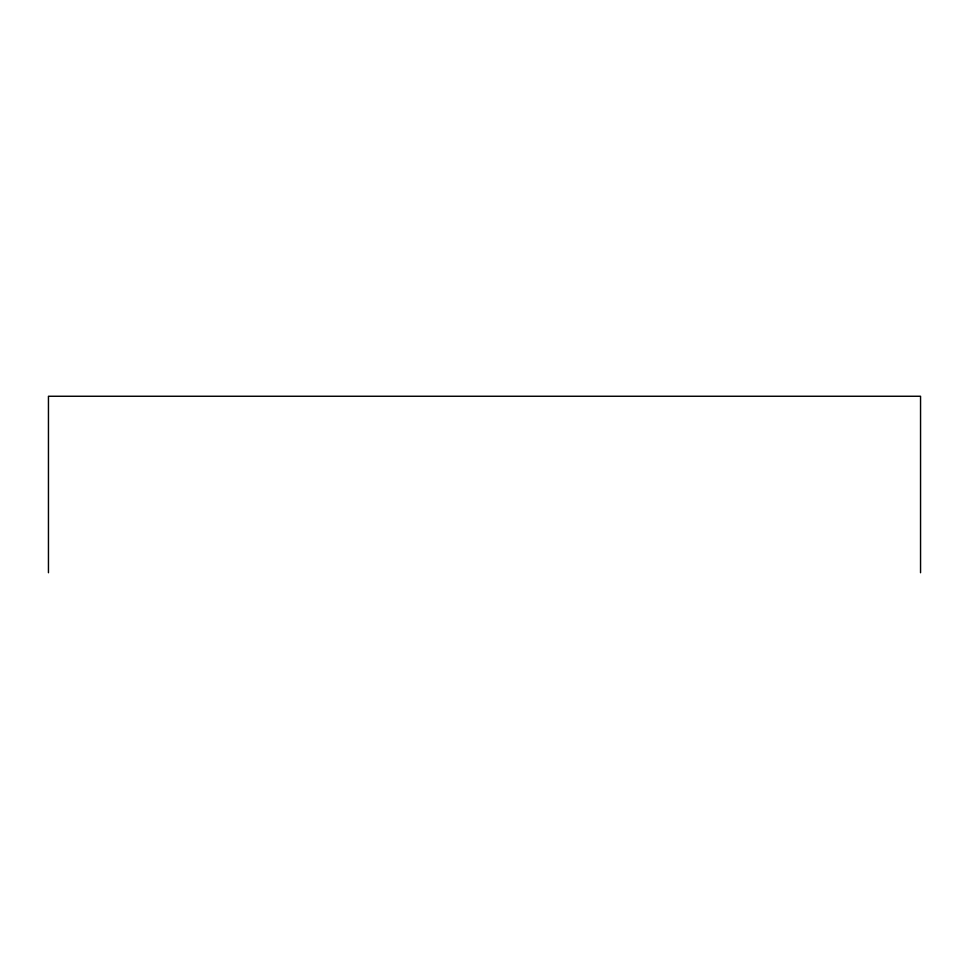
<?xml version="1.0" encoding="UTF-8"?>
<svg xmlns="http://www.w3.org/2000/svg" width="969" height="969" viewBox="0 0 969 969"><rect width="100%" height="100%" fill="white"/><g stroke="black" fill="none" stroke-linecap="round" stroke-linejoin="round"><path stroke-width="1.45" d="M920.55 572.74L920.55 396.26L48.45 396.26L48.45 572.74"/></g></svg>
